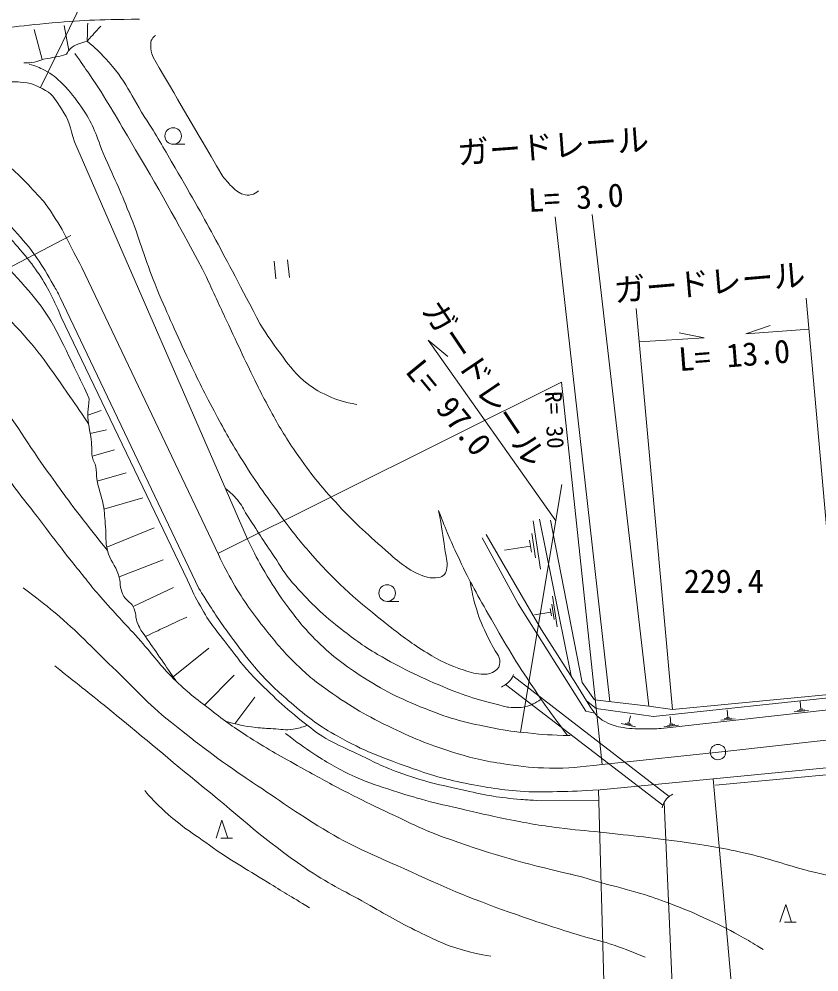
# Model space of a CAD drawing. Units: millimetres, scale not verified. Extents: x 40000 to 680000, y 20000 to 380000.
# Drawn here: x 189300 to 251742, y 244324 to 318750 of the extents above; entities that cross this region are included whole.
import ezdxf
from ezdxf.enums import TextEntityAlignment as Align

# ---------------------------------------------------------------- set-up
doc = ezdxf.new("R2010")
doc.units = ezdxf.units.MM
doc.header["$LTSCALE"] = 1000
doc.layers.add('M-BGD', color=7, linetype='Continuous', lineweight=13)
doc.layers.add('M-STR-HTXT', color=7, linetype='Continuous', lineweight=13)
doc.styles.add('ＭＳ ゴシック', font='')
doc.styles.get('ＭＳ ゴシック').set_extended_font_data('MS Gothic')

msp = doc.modelspace()

# ---------------------------------------------------------------- linework, layer by layer
at = {"layer": 'M-BGD'}
for p, q in [((200296, 332469), (190968, 313397)), ((191106, 315579), (190481, 317930)), ((193187, 316299), (192830, 318243)), ((193615, 309164), (207128, 278125)), ((201331, 308968), (202238, 308968)), ((193332, 301839), (180386, 295081)), ((210260, 299954), (210401, 298561)), ((209215, 299848), (209356, 298455)), ((192516, 296993), (203337, 274272)), ((192591, 295473), (202449, 274922)), ((194673, 287800), (195720, 288175)), ((194861, 286381), (196135, 286673)), ((195002, 284614), (196750, 285104)), ((195404, 282661), (197669, 283313)), ((195924, 280471), (198967, 281360)), ((229431, 279559), (230016, 275770)), ((229917, 279699), (232397, 267445)), ((196141, 277507), (199853, 279002)), ((229324, 278573), (229617, 276678)), ((229145, 278060), (229291, 277113)), ((229218, 277586), (227197, 277274)), ((197102, 275195), (200556, 276514)), ((198195, 272874), (201366, 274360)), ((218035, 273265), (218943, 273265)), ((230945, 273664), (231314, 271282)), ((230812, 272424), (229541, 272228)), ((230766, 272722), (230858, 272126)), ((230879, 273044), (231063, 271853)), ((201334, 267385), (204102, 269601)), ((203775, 265163), (206081, 267506)), ((227849, 267442), (240049, 258034)), ((227281, 266773), (239564, 257352)), ((233593, 265497), (232774, 266856)), ((206136, 263715), (207712, 265787)), ((250342, 264848), (250281, 265447)), ((236899, 263744), (237030, 264332)), ((253451, 264918), (239659, 263357)), ((240193, 263686), (240131, 264285)), ((244630, 264193), (244568, 264793)), ((250919, 264756), (249796, 264640)), ((250631, 264802), (250069, 264744)), ((250483, 264862), (250202, 264833)), ((237418, 263474), (236315, 263720)), ((237159, 263609), (236607, 263732)), ((237037, 263713), (236762, 263775)), ((240770, 263594), (239646, 263478)), ((240481, 263640), (239919, 263582)), ((240333, 263700), (240052, 263671)), ((245207, 264101), (244084, 263986)), ((244919, 264147), (244357, 264090)), ((244771, 264208), (244490, 264179)), ((234651, 258550), (273979, 262385)), ((229665, 257726), (234567, 257695)), ((205049, 254785), (205953, 254785)), ((249062, 248207), (249965, 248207))]:
    msp.add_line(p, q, dxfattribs=at)
for points in [[(230776, 279620), (233268, 266938), (234223, 265581), (238466, 265084), (240301, 264821), (253360, 266080)], [(225759, 278490), (230093, 271047), (232774, 266856)], [(225449, 278243), (228251, 273072), (233540, 264680), (234237, 264537)], [(233593, 265497), (234348, 264902), (238831, 264282), (253480, 265850)], [(243660, 258912), (253719, 259854), (277455, 262206)], [(204686, 254785), (205135, 256178), (205585, 254785)], [(248698, 248207), (249148, 249601), (249597, 248207)]]:
    msp.add_lwpolyline(points, dxfattribs=at)
for centre, radius in [((201331, 309616), 648), ((218035, 273913), 648), ((243861, 261495), 600)]:
    msp.add_circle(centre, radius, dxfattribs=at)
for points, knots in [([(160729, 310119), (162080, 310605), (162435, 310723), (163531, 311102), (168045, 312666), (170618, 313409), (175168, 314865), (176887, 315414), (177839, 315758), (179577, 316246), (181691, 316840), (182889, 317144), (185050, 317534), (187504, 317977), (188893, 318160), (191375, 318401), (194225, 318677), (195222, 318681), (198697, 318744)], [0, 0, 0, 0, 1, 1, 1, 2, 2, 2, 3, 3, 3, 4, 4, 4, 5, 5, 5, 6, 6, 6, 6]), ([(199959, 317472), (199825, 317380), (199760, 317324), (199679, 317192), (199573, 317017), (199599, 316881), (199585, 316677), (199561, 316319), (199637, 316158), (199757, 315774)], [0, 0, 0, 0, 1, 1, 1, 2, 2, 2, 3, 3, 3, 3]), ([(193014, 316007), (193108, 316200), (193161, 316279), (193294, 316422), (193499, 316642), (193685, 316686), (193959, 316807), (194209, 316917), (194312, 316947), (194623, 317029)], [0, 0, 0, 0, 1, 1, 1, 2, 2, 2, 3, 3, 3, 3]), ([(194623, 317029), (195319, 316451), (195521, 316218), (196056, 315658), (197633, 314009), (198056, 312713), (199296, 310798), (200201, 309401), (200636, 308573), (201477, 307137), (204226, 302446), (205001, 300839), (208133, 294912)], [0, 0, 0, 0, 1, 1, 1, 2, 2, 2, 3, 3, 3, 4, 4, 4, 4]), ([(189680, 315332), (190051, 315324), (190186, 315318), (190501, 315384), (190786, 315443), (190898, 315489), (191207, 315623)], [0, 0, 0, 0, 1, 1, 1, 2, 2, 2, 2]), ([(191207, 315623), (191672, 315688), (191805, 315705), (192183, 315789), (192511, 315861), (192623, 315893), (193014, 316007)], [0, 0, 0, 0, 1, 1, 1, 2, 2, 2, 2]), ([(193659, 316048), (194225, 315268), (194369, 315047), (194812, 314397), (196139, 312448), (196776, 311286), (197974, 309256), (200260, 305382), (201510, 303192), (203620, 299219), (203948, 298602), (204082, 298232), (204378, 297599), (205012, 296245), (205363, 295484), (205999, 294130), (206458, 293152), (206703, 292598), (207177, 291627), (207803, 290347), (208139, 289621), (208818, 288368), (209509, 287092), (209908, 286379), (210729, 285183), (211888, 283496), (212580, 282568), (213964, 281061), (215412, 279485), (216311, 278681), (217911, 277260), (218495, 276741), (218821, 276444), (219458, 275992), (220060, 275566), (220448, 275370), (221158, 275169), (221494, 275073), (221707, 275081), (222051, 275141), (222250, 275175), (222377, 275222), (222515, 275369), (222658, 275522), (222656, 275669), (222688, 275875), (222778, 276444), (222610, 276770), (222543, 277343), (222404, 278529), (222311, 278923), (222041, 280358)], [0, 0, 0, 0, 1, 1, 1, 2, 2, 2, 3, 3, 3, 4, 4, 4, 5, 5, 5, 6, 6, 6, 7, 7, 7, 8, 8, 8, 9, 9, 9, 10, 10, 10, 11, 11, 11, 12, 12, 12, 13, 13, 13, 14, 14, 14, 15, 15, 15, 16, 16, 16, 17, 17, 17, 17]), ([(190089, 315237), (190648, 315063), (190845, 314986), (191294, 314748), (191903, 314426), (192214, 314171), (192696, 313679), (193337, 313023), (193659, 312614), (194181, 311861), (195062, 310592), (195229, 309955), (195859, 308278)], [0, 0, 0, 0, 1, 1, 1, 2, 2, 2, 3, 3, 3, 4, 4, 4, 4]), ([(188269, 313809), (188761, 313873), (188955, 313867), (189392, 313833), (190204, 313770), (190663, 313581), (191370, 313179), (192012, 312815), (192191, 312359), (192601, 311746), (193204, 310846), (193290, 310346), (193615, 309164)], [0, 0, 0, 0, 1, 1, 1, 2, 2, 2, 3, 3, 3, 4, 4, 4, 4]), ([(195859, 308278), (196941, 305902), (197237, 305250), (198025, 303270), (198830, 301249), (199110, 300052), (199926, 298035), (200824, 295815), (201389, 294596), (202403, 292427), (203194, 290736), (203643, 289790), (204522, 288143), (205290, 286702), (205741, 285905), (206594, 284513), (207805, 282535), (208299, 281901), (209959, 279621)], [0, 0, 0, 0, 1, 1, 1, 2, 2, 2, 3, 3, 3, 4, 4, 4, 5, 5, 5, 6, 6, 6, 6]), ([(179445, 306979), (180619, 306819), (181000, 306745), (181969, 306481), (183292, 306120), (184052, 305881), (185225, 305172), (186928, 304143), (187857, 303447), (189182, 301963), (190450, 300542), (191052, 299634), (191986, 297975), (192200, 297595), (192284, 297464), (192516, 296993)], [0, 0, 0, 0, 1, 1, 1, 2, 2, 2, 3, 3, 3, 4, 4, 4, 5, 5, 5, 5]), ([(177803, 306482), (178485, 306487), (178707, 306458), (179283, 306403), (180817, 306256), (181646, 305928), (183112, 305454), (183808, 305229), (184171, 305022), (184809, 304665), (185564, 304241), (185984, 303985), (186650, 303432), (187893, 302400), (188551, 301757), (189579, 300510), (190633, 299231), (191169, 298447), (191909, 296964), (192195, 296391), (192308, 296181), (192591, 295473)], [0, 0, 0, 0, 1, 1, 1, 2, 2, 2, 3, 3, 3, 4, 4, 4, 5, 5, 5, 6, 6, 6, 7, 7, 7, 7]), ([(205199, 306459), (205340, 306297), (205376, 306256), (205490, 306127), (205651, 305944), (205728, 305828), (205905, 305659), (206091, 305482), (206196, 305380), (206414, 305244), (206545, 305163), (206617, 305101), (206767, 305068), (207025, 305010), (207186, 304972), (207442, 305036), (207680, 305096), (207787, 305175), (207993, 305338)], [0, 0, 0, 0, 1, 1, 1, 2, 2, 2, 3, 3, 3, 4, 4, 4, 5, 5, 5, 6, 6, 6, 6]), ([(170528, 298447), (171017, 299101), (171252, 299303), (171767, 299803), (173417, 301407), (174763, 301831), (176884, 302724), (178223, 303287), (179103, 303424), (180553, 303331), (182437, 303211), (183540, 302835), (185156, 301859), (187348, 300536), (188389, 299450), (190064, 297513), (191983, 295292), (192570, 293664), (193861, 291028), (194229, 290276), (194367, 290020), (194772, 289089)], [0, 0, 0, 0, 1, 1, 1, 2, 2, 2, 3, 3, 3, 4, 4, 4, 5, 5, 5, 6, 6, 6, 7, 7, 7, 7]), ([(170822, 293895), (171364, 295044), (171554, 295443), (172193, 296326), (172838, 297215), (173228, 297722), (174094, 298398), (175062, 299153), (175671, 299570), (176851, 299909), (178066, 300257), (178806, 300463), (180061, 300314), (182210, 300058), (183315, 299304), (185201, 298242), (186820, 297330), (187439, 296391), (188738, 295064), (190635, 293125), (191479, 291831), (193037, 289611), (193712, 288651), (193946, 288327), (194720, 287122)], [0, 0, 0, 0, 1, 1, 1, 2, 2, 2, 3, 3, 3, 4, 4, 4, 5, 5, 5, 6, 6, 6, 7, 7, 7, 8, 8, 8, 8]), ([(178783, 294596), (179337, 294792), (179587, 294885), (180119, 294873), (180628, 294862), (180901, 294727), (181387, 294575), (182032, 294373), (182423, 294307), (183007, 293966), (184044, 293360), (184517, 292847), (185395, 292027), (186182, 291292), (186457, 290724), (187099, 289860), (188858, 287491), (189661, 286033), (191373, 283629), (192494, 282055), (193120, 281170), (194302, 279641), (195033, 278695), (195273, 278388), (196202, 277242)], [0, 0, 0, 0, 1, 1, 1, 2, 2, 2, 3, 3, 3, 4, 4, 4, 5, 5, 5, 6, 6, 6, 7, 7, 7, 8, 8, 8, 8]), ([(208133, 294912), (208796, 293867), (208995, 293563), (209613, 292746), (210309, 291827), (210650, 291248), (211530, 290503), (212183, 289949), (212609, 289699), (213383, 289335), (214225, 288938), (214610, 288863), (215658, 288633)], [0, 0, 0, 0, 1, 1, 1, 2, 2, 2, 3, 3, 3, 4, 4, 4, 4]), ([(194772, 289089), (194689, 288192), (194625, 287885), (194720, 287122), (194767, 286739), (194848, 286533), (194897, 286150), (194941, 285811), (194956, 285619), (194981, 285278), (195003, 284974), (194958, 284797), (195022, 284499), (195085, 284207), (195233, 284076), (195292, 283782), (195366, 283415), (195315, 283197), (195375, 282827), (195504, 282036), (195714, 281621), (195863, 280833), (195991, 280159), (195986, 279770), (196050, 279088), (196119, 278368), (196013, 277941), (196202, 277242), (196415, 276454), (196805, 276112), (197060, 275336), (197253, 274752), (197137, 274354), (197403, 273799), (197615, 273358), (197974, 273271), (198213, 272844), (198475, 272375), (198347, 272005), (198566, 271514), (198750, 271104), (198854, 270945), (199158, 270528)], [0, 0, 0, 0, 1, 1, 1, 2, 2, 2, 3, 3, 3, 4, 4, 4, 5, 5, 5, 6, 6, 6, 7, 7, 7, 8, 8, 8, 9, 9, 9, 10, 10, 10, 11, 11, 11, 12, 12, 12, 13, 13, 13, 14, 14, 14, 14]), ([(183722, 287667), (184176, 287311), (184296, 287205), (184656, 286898), (185517, 286165), (186009, 285754), (186754, 284904), (187953, 283537), (188530, 282690), (189652, 281259), (191243, 279230), (192075, 278047), (193687, 276035), (194514, 275002), (194966, 274414), (195837, 273418), (196967, 272123), (197652, 271444), (198797, 270162), (199813, 269022), (200280, 268290), (201367, 267217), (202419, 266180), (203094, 265688), (204265, 264787), (205430, 263890), (206095, 263398), (207334, 262606), (208845, 261639), (209743, 261181), (211306, 260300), (212599, 259572), (213322, 259159), (214640, 258478), (215747, 257905), (216373, 257594), (217501, 257065), (219616, 256074), (220770, 255427), (222975, 254656), (226522, 253416), (228559, 252842), (232219, 251986), (232352, 251955), (232429, 251945), (232562, 251914), (233412, 251710), (233873, 251539), (234715, 251304), (235922, 250968), (236610, 250821), (237810, 250460), (238698, 250192), (239186, 250012), (240053, 249684), (241295, 249214), (241983, 248927), (243184, 248363), (244242, 247866), (244826, 247567), (245843, 246992), (246454, 246646), (246658, 246529), (247391, 246078)], [0, 0, 0, 0, 1, 1, 1, 2, 2, 2, 3, 3, 3, 4, 4, 4, 5, 5, 5, 6, 6, 6, 7, 7, 7, 8, 8, 8, 9, 9, 9, 10, 10, 10, 11, 11, 11, 12, 12, 12, 13, 13, 13, 14, 14, 14, 15, 15, 15, 16, 16, 16, 17, 17, 17, 18, 18, 18, 19, 19, 19, 20, 20, 20, 21, 21, 21, 21]), ([(205404, 282084), (205860, 281723), (206022, 281589), (206345, 281203), (206693, 280788), (206790, 280485), (207083, 280030), (207907, 278748), (208360, 278025), (209222, 276768), (209775, 275962), (210003, 275445), (210655, 274717), (211966, 273253), (212744, 272451), (214290, 271238), (215417, 270354), (216052, 269848), (217292, 269130), (219215, 268015), (220344, 267471), (222391, 266606), (224169, 265854), (225225, 265567), (227096, 265090), (227269, 265046), (227364, 265005), (227542, 264996), (228041, 264971), (228333, 264925), (228820, 265038), (229336, 265157), (229551, 265302), (230045, 265619)], [0, 0, 0, 0, 1, 1, 1, 2, 2, 2, 3, 3, 3, 4, 4, 4, 5, 5, 5, 6, 6, 6, 7, 7, 7, 8, 8, 8, 9, 9, 9, 10, 10, 10, 11, 11, 11, 11]), ([(222041, 280358), (222707, 278657), (222910, 278180), (223541, 276816), (224389, 274980), (224959, 273996), (225955, 272236), (227158, 270110), (227848, 268924), (229203, 266891), (230290, 265259), (230678, 264716), (232107, 262795)], [0, 0, 0, 0, 1, 1, 1, 2, 2, 2, 3, 3, 3, 4, 4, 4, 4]), ([(209959, 279621), (210953, 278281), (211297, 277899), (212218, 276848), (214300, 274470), (215697, 273335), (218169, 271365), (219287, 270473), (219939, 269998), (221149, 269235), (222206, 268570), (222869, 268299), (224047, 267885), (224624, 267683), (224972, 267592), (225584, 267584), (225942, 267579), (226171, 267632), (226467, 267833), (226719, 268005), (226829, 268214), (226841, 268519), (226851, 268784), (226765, 268939), (226623, 269163)], [0, 0, 0, 0, 1, 1, 1, 2, 2, 2, 3, 3, 3, 4, 4, 4, 5, 5, 5, 6, 6, 6, 7, 7, 7, 8, 8, 8, 8]), ([(207128, 278125), (207731, 276901), (207904, 276550), (208474, 275580), (209047, 274604), (209385, 274064), (210052, 273150), (210898, 271991), (211391, 271346), (212399, 270325), (213642, 269066), (214453, 268462), (215931, 267490), (217788, 266268), (218935, 265728), (220994, 264888), (223023, 264060), (224243, 263793), (226389, 263351), (227400, 263143), (227980, 263098), (229006, 262987), (230291, 262849), (230734, 262841), (232309, 262780)], [0, 0, 0, 0, 1, 1, 1, 2, 2, 2, 3, 3, 3, 4, 4, 4, 5, 5, 5, 6, 6, 6, 7, 7, 7, 8, 8, 8, 8]), ([(202449, 274922), (202868, 273953), (203022, 273660), (203453, 272885), (204172, 271593), (204727, 270958), (205634, 269790), (206390, 268815), (206765, 268221), (207634, 267346), (209127, 265841), (209993, 265016), (211658, 263703), (212254, 263232), (212582, 262953), (213236, 262567), (214041, 262092), (214538, 261911), (215382, 261510), (216746, 260861), (217487, 260436), (218906, 259918), (220904, 259187), (222085, 258949), (224161, 258484), (225828, 258111), (226778, 257932), (228481, 257799), (228943, 257763), (229104, 257743), (229665, 257726)], [0, 0, 0, 0, 1, 1, 1, 2, 2, 2, 3, 3, 3, 4, 4, 4, 5, 5, 5, 6, 6, 6, 7, 7, 7, 8, 8, 8, 9, 9, 9, 10, 10, 10, 10]), ([(226623, 269163), (226188, 269886), (226064, 270111), (225761, 270747), (225371, 271564), (225186, 272042), (224935, 272912), (224726, 273637), (224670, 273910), (224514, 274797)], [0, 0, 0, 0, 1, 1, 1, 2, 2, 2, 3, 3, 3, 3]), ([(189615, 274330), (190823, 273434), (191154, 273158), (192108, 272367), (193970, 270823), (194854, 269778), (196610, 268114), (198238, 266572), (199031, 265574), (200770, 264157), (203073, 262280), (204396, 261260), (206845, 259577), (207110, 259395), (207263, 259302), (207531, 259125), (209679, 257708), (210828, 256829), (213030, 255495), (215374, 254076), (216827, 253525), (219324, 252395), (222496, 250960), (224280, 250153), (227565, 248999)], [0, 0, 0, 0, 1, 1, 1, 2, 2, 2, 3, 3, 3, 4, 4, 4, 5, 5, 5, 6, 6, 6, 7, 7, 7, 8, 8, 8, 8]), ([(203337, 274272), (203672, 273720), (203767, 273575), (204051, 273133), (204778, 272000), (205199, 271371), (206008, 270295), (206747, 269312), (207130, 268732), (207957, 267823), (208972, 266708), (209597, 266131), (210748, 265157), (212001, 264097), (212740, 263523), (214175, 262727), (216255, 261573), (217517, 261090), (219763, 260307), (221437, 259723), (222388, 259399), (224130, 259063), (225918, 258717), (226931, 258538), (228748, 258419), (229741, 258353), (230301, 258391), (231296, 258405), (232607, 258423), (233041, 258455), (234651, 258550)], [0, 0, 0, 0, 1, 1, 1, 2, 2, 2, 3, 3, 3, 4, 4, 4, 5, 5, 5, 6, 6, 6, 7, 7, 7, 8, 8, 8, 9, 9, 9, 10, 10, 10, 10]), ([(199158, 270528), (199943, 269394), (200574, 268482), (201481, 267171), (201481, 267171), (201481, 267171), (201481, 267171)], [0, 0, 0, 0, 1, 1, 1, 2, 2, 2, 2]), ([(192091, 268230), (194253, 266516), (194803, 266072), (196529, 264674), (199346, 262394), (200864, 261043), (203680, 258762), (206759, 256268), (208355, 254692), (211625, 252453), (213410, 251230), (214532, 250737), (216415, 249672), (217997, 248777), (218871, 248249), (220505, 247452), (221826, 246808), (222570, 246417), (223987, 246027), (224815, 245798), (225132, 245720), (226136, 245559)], [0, 0, 0, 0, 1, 1, 1, 2, 2, 2, 3, 3, 3, 4, 4, 4, 5, 5, 5, 6, 6, 6, 7, 7, 7, 7]), ([(226955, 266574), (227144, 266676), (227208, 266713), (227352, 266828), (227506, 266951), (227596, 267024), (227707, 267188), (227800, 267323), (227829, 267388), (227897, 267561)], [0, 0, 0, 0, 1, 1, 1, 2, 2, 2, 3, 3, 3, 3]), ([(239659, 263357), (239006, 263313), (238817, 263306), (238277, 263305), (237570, 263305), (237169, 263299), (236470, 263409), (235911, 263497), (235589, 263581), (235089, 263846), (234320, 264253), (234101, 264711), (233593, 265497)], [0, 0, 0, 0, 1, 1, 1, 2, 2, 2, 3, 3, 3, 4, 4, 4, 4]), ([(211804, 263592), (211323, 263407), (211138, 263352), (210692, 263281), (210091, 263185), (209743, 263297), (209135, 263322), (208606, 263344), (208310, 263359), (207784, 263416), (206807, 263521), (206375, 263647), (205425, 263909)], [0, 0, 0, 0, 1, 1, 1, 2, 2, 2, 3, 3, 3, 4, 4, 4, 4]), ([(210111, 262951), (211122, 262164), (211431, 261942), (212320, 261358), (213527, 260566), (214233, 260153), (215548, 259556), (216672, 259046), (217347, 258866), (218518, 258476), (219504, 258149), (220063, 257985), (221066, 257715), (222089, 257439), (222672, 257324), (223704, 257085), (225139, 256752), (225939, 256542), (227384, 256258), (228967, 255947), (229857, 255782), (231456, 255575), (232715, 255413), (233427, 255379), (234689, 255239), (237305, 254949), (238775, 254818), (241379, 254433), (243421, 254131), (244569, 253955), (246572, 253459), (248554, 252967), (249620, 252517), (251609, 252057), (252104, 251942), (252380, 251848), (252887, 251818), (253429, 251785), (253765, 251638), (254278, 251818), (254665, 251953), (254901, 252060), (255172, 252368), (255781, 253064), (255936, 253595), (256345, 254425), (256628, 254998), (256692, 255365), (257010, 255920), (257341, 256498), (257558, 256819), (258038, 257281), (258510, 257735), (258760, 257879), (259409, 258247)], [0, 0, 0, 0, 1, 1, 1, 2, 2, 2, 3, 3, 3, 4, 4, 4, 5, 5, 5, 6, 6, 6, 7, 7, 7, 8, 8, 8, 9, 9, 9, 10, 10, 10, 11, 11, 11, 12, 12, 12, 13, 13, 13, 14, 14, 14, 15, 15, 15, 16, 16, 16, 17, 17, 17, 18, 18, 18, 18]), ([(199106, 258486), (199581, 257926), (199751, 257771), (200186, 257334), (201577, 255933), (202560, 255369), (204164, 254218), (205863, 252998), (206902, 252441), (208681, 251341), (209965, 250548), (210378, 250296), (211984, 249337)], [0, 0, 0, 0, 1, 1, 1, 2, 2, 2, 3, 3, 3, 4, 4, 4, 4]), ([(239495, 257137), (239558, 257342), (239578, 257418), (239671, 257580), (239752, 257722), (239806, 257799), (239920, 257917), (240057, 258057), (240136, 258097), (240331, 258207)], [0, 0, 0, 0, 1, 1, 1, 2, 2, 2, 3, 3, 3, 3]), ([(227565, 248999), (229197, 248429), (229621, 248276), (230951, 247849), (231929, 247535), (232478, 247361), (233464, 247070), (234212, 246849), (234642, 246764), (235385, 246530), (236495, 246180), (236864, 246011), (238169, 245471)], [0, 0, 0, 0, 1, 1, 1, 2, 2, 2, 3, 3, 3, 4, 4, 4, 4])]:
    msp.add_open_spline(points, degree=3, knots=knots, dxfattribs=at)
for points in [[(194623, 317029), (194639, 317733), (194639, 317733), (194655, 318437)], [(194623, 317029), (195148, 317614), (195148, 317614), (195673, 318198)], [(199757, 315774), (202478, 311117), (202478, 311117), (205199, 306459)], [(199158, 270528), (200778, 271286), (200778, 271286), (202399, 272044)], [(201481, 267171), (201524, 267099), (201551, 267054), (201573, 267016)]]:
    msp.add_open_spline(points, degree=3, dxfattribs=at)
at = {"layer": 'M-STR-HTXT'}
for p, q in [((231156, 303295), (235413, 265442)), ((234047, 303490), (238466, 265084)), ((194202, 299350), (204860, 276932)), ((250758, 296949), (253474, 266115)), ((237474, 296155), (240301, 264821)), ((246040, 294153), (247928, 294814)), ((242784, 293857), (240825, 294248)), ((246040, 294153), (250971, 294523)), ((231198, 279559), (221237, 293662)), ((221237, 293662), (222772, 292384)), ((237711, 293527), (242784, 293857)), ((231671, 282393), (228443, 263047)), ((246025, 230525), (243495, 259413)), ((235306, 230557), (234542, 258544))]:
    msp.add_line(p, q, dxfattribs=at)
for points in [[(204827, 276999), (231637, 290394), (234813, 260528)], [(273221, 264660), (261830, 263500), (244633, 261577), (234813, 260528)], [(281416, 236403), (240592, 236180), (239671, 257580)]]:
    msp.add_lwpolyline(points, dxfattribs=at)
for points, knots in [([(177565, 310069), (178358, 310178), (178627, 310176), (179309, 310193), (181053, 310234), (182072, 310115), (183734, 309585), (185469, 309031), (186501, 308713), (187971, 307638), (189267, 306690), (189855, 305980), (190947, 304803), (191321, 304398), (191494, 304137), (191803, 303681), (192889, 302080), (193265, 301042), (194202, 299350), (194202, 299350), (194202, 299350), (194202, 299350)], [0, 0, 0, 0, 1, 1, 1, 2, 2, 2, 3, 3, 3, 4, 4, 4, 5, 5, 5, 6, 6, 6, 7, 7, 7, 7]), ([(204860, 276932), (205364, 275872), (205536, 275565), (206021, 274717), (206891, 273199), (207482, 272404), (208571, 271035), (209387, 270010), (209849, 269432), (210783, 268512), (211750, 267560), (212336, 267062), (213447, 266284), (215302, 264985), (216412, 264341), (218453, 263362), (220329, 262463), (221423, 262032), (223409, 261411), (224944, 260931), (225842, 260775), (227432, 260532), (228698, 260339), (229419, 260278), (230700, 260248), (232310, 260210), (232909, 260304), (234813, 260528)], [0, 0, 0, 0, 1, 1, 1, 2, 2, 2, 3, 3, 3, 4, 4, 4, 5, 5, 5, 6, 6, 6, 7, 7, 7, 8, 8, 8, 9, 9, 9, 9])]:
    msp.add_open_spline(points, degree=3, knots=knots, dxfattribs=at)

# ---------------------------------------------------------------- texts
at = {"layer": 'M-BGD', "style": 'ＭＳ ゴシック'}
msp.add_text('229.4', height=1833, dxfattribs=at).set_placement((241197, 273383), align=Align.BOTTOM_LEFT)
at = {"layer": 'M-STR-HTXT', "style": 'ＭＳ ゴシック'}
for s, height, rotation, p in [('ガードレール', 1833, 4.213, (223610, 306837)), ('L= 3.0', 1833, 3.36, (229115, 303128)), ('ガードレール', 1833, 4.879, (235850, 296088)), ('ガードレール', 1833, 303.916, (220219, 295726)), ('L= 13.0', 1833, 4.434, (240893, 290702)), ('L= 97.0', 1833, 309.28, (218950, 290860)), ('R= 30', 1320, 272.473, (229947, 289635))]:
    msp.add_text(s, height=height, rotation=rotation, dxfattribs=at).set_placement(p, align=Align.BOTTOM_LEFT)

doc.saveas('drawing.dxf')
